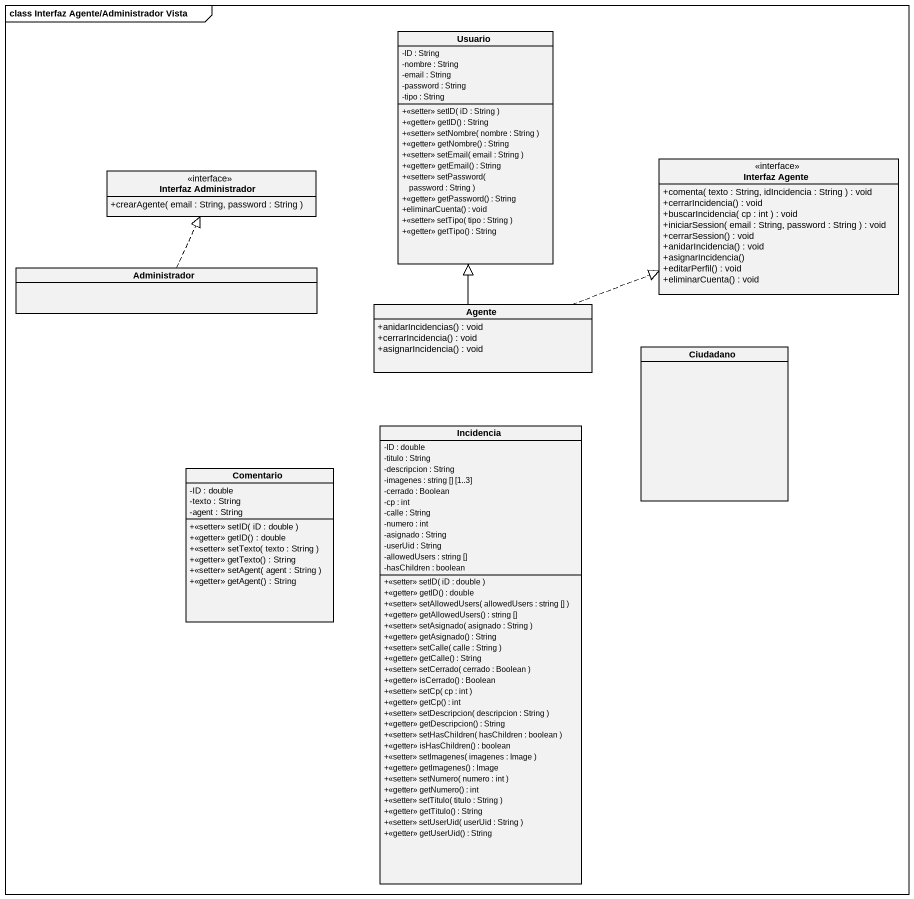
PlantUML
@startuml
mainframe class Interfaz Agente/Administrador Vista
hide circle
hide empty members
skinparam classAttributeIconSize 0
class Usuario {
  -ID : String
  -nombre : String
  -email : String
  -password : String
  -tipo : String
  +<<setter>> setID( iD : String )
  +<<getter>> getID() : String
  +<<setter>> setNombre( nombre : String )
  +<<getter>> getNombre() : String
  +<<setter>> setEmail( email : String )
  +<<getter>> getEmail() : String
  +<<setter>> setPassword( password : String )
  +<<getter>> getPassword() : String
  +eliminarCuenta() : void
  +<<setter>> setTipo( tipo : String )
  +<<getter>> getTipo() : String
}
interface "Interfaz Administrador" as Interfaz_Administrador {
  +crearAgente( email : String, password : String )
}
interface "Interfaz Agente" as Interfaz_Agente {
  +comenta( texto : String, idIncidencia : String ) : void
  +cerrarIncidencia() : void
  +buscarIncidencia( cp : int ) : void
  +iniciarSession( email : String, password : String ) : void
  +cerrarSession() : void
  +anidarIncidencia() : void
  +asignarIncidencia()
  +editarPerfil() : void
  +eliminarCuenta() : void
}
class Administrador
class Agente {
  +anidarIncidencias() : void
  +cerrarIncidencia() : void
  +asignarIncidencia() : void
}
class Ciudadano
class Incidencia {
  -ID : double
  -titulo : String
  -descripcion : String
  -imagenes : string [] [1..3]
  -cerrado : Boolean
  -cp : int
  -calle : String
  -numero : int
  -asignado : String
  -userUid : String
  -allowedUsers : string []
  -hasChildren : boolean
  +<<setter>> setID( iD : double )
  +<<getter>> getID() : double
  +<<setter>> setAllowedUsers( allowedUsers : string [] )
  +<<getter>> getAllowedUsers() : string []
  +<<setter>> setAsignado( asignado : String )
  +<<getter>> getAsignado() : String
  +<<setter>> setCalle( calle : String )
  +<<getter>> getCalle() : String
  +<<setter>> setCerrado( cerrado : Boolean )
  +<<getter>> isCerrado() : Boolean
  +<<setter>> setCp( cp : int )
  +<<getter>> getCp() : int
  +<<setter>> setDescripcion( descripcion : String )
  +<<getter>> getDescripcion() : String
  +<<setter>> setHasChildren( hasChildren : boolean )
  +<<getter>> isHasChildren() : boolean
  +<<setter>> setImagenes( imagenes : Image )
  +<<getter>> getImagenes() : Image
  +<<setter>> setNumero( numero : int )
  +<<getter>> getNumero() : int
  +<<setter>> setTitulo( titulo : String )
  +<<getter>> getTitulo() : String
  +<<setter>> setUserUid( userUid : String )
  +<<getter>> getUserUid() : String
}
class Comentario {
  -ID : double
  -texto : String
  -agent : String
  +<<setter>> setID( iD : double )
  +<<getter>> getID() : double
  +<<setter>> setTexto( texto : String )
  +<<getter>> getTexto() : String
  +<<setter>> setAgent( agent : String )
  +<<getter>> getAgent() : String
}
Administrador .up.|> Interfaz_Administrador
Agente -up-|> Usuario
Agente .right.|> Interfaz_Agente
@enduml
